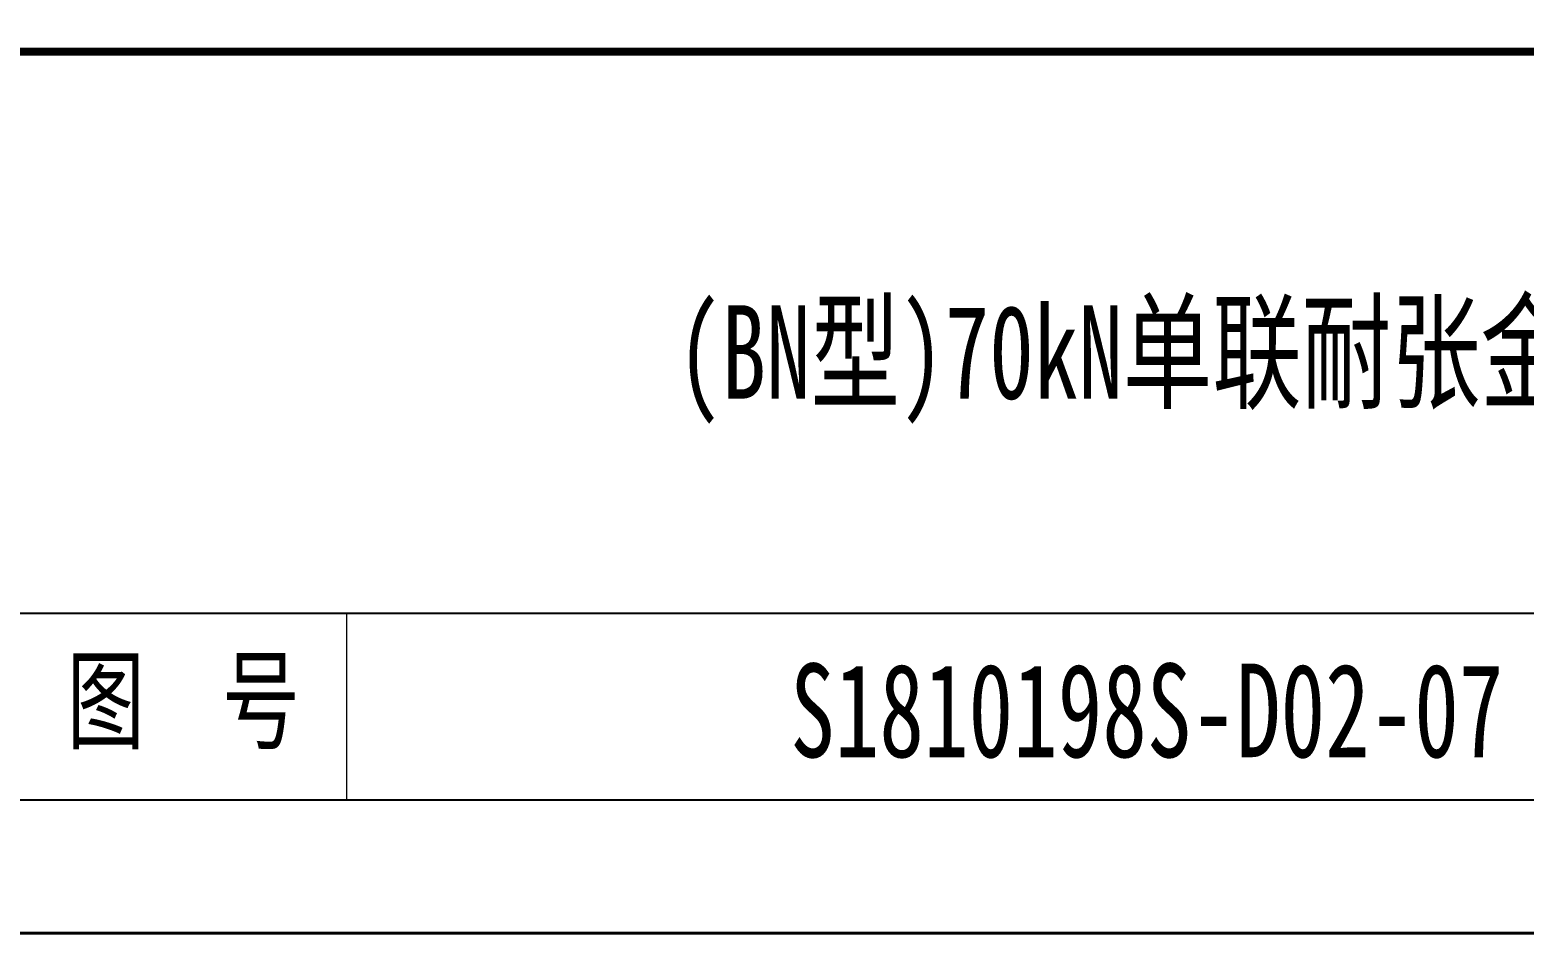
# Model space of a CAD drawing. Extents: x 457 to 4918, y -67 to 391.
# Drawn here: x 3565.3 to 3621.1, y -67.2 to -33.4 of the extents above; entities that cross this region are included whole.
import ezdxf
from ezdxf.enums import TextEntityAlignment as Align

# ---------------------------------------------------------------- set-up
doc = ezdxf.new("R2010")
doc.units = 0
doc.header["$LTSCALE"] = 40
doc.header["$MEASUREMENT"] = 0
doc.layers.get('0').update_dxf_attribs({"linetype": 'CONTINUOUS'})
for name, color, linetype in [('at_Entity', 7, 'CONTINUOUS'), ('图框', 7, 'CONTINUOUS'), ('图框－字', 40, 'CONTINUOUS')]:
    doc.layers.add(name, color=color, linetype=linetype)
doc.styles.add('宋体', font='', dxfattribs={"height": 3.75})
doc.styles.add('宋体-0.71', font='', dxfattribs={"width": 0.71})
doc.styles.get('宋体').set_extended_font_data('宋体')
doc.styles.get('宋体-0.71').set_extended_font_data('SimSun')

msp = doc.modelspace()

# ---------------------------------------------------------------- linework, layer by layer
at = {"layer": 'at_Entity', "color": 7, "lineweight": 40}
msp.add_line((3449.948, -67.166), (3659.954, -67.166), dxfattribs=at)
at = {"layer": 'at_Entity', "color": 7}
msp.add_lwpolyline([(3655.027, -22.194), (3655.027, -62.194), (3474.982, -62.194)], dxfattribs=at)
msp.add_lwpolyline([(3655.027, -22.194), (3655.027, -62.194), (3474.982, -62.194)], dxfattribs=at)
at = {"layer": '图框', "color": 0}
for p, q in [((3475.11, -55.194), (3655.027, -55.194)), ((3655.027, -62.194), (3475.11, -62.194))]:
    msp.add_line(p, q, dxfattribs=at)
at = {"layer": '图框', "color": 0, "lineweight": 13}
msp.add_line((3577.11, -55.194), (3577.11, -62.194), dxfattribs=at)
at = {"layer": '图框', "color": 0, "lineweight": 30, "const_width": 0.3}
msp.add_lwpolyline([(3475.36, -34.194), (3655.027, -34.194)], dxfattribs=at)

# ---------------------------------------------------------------- texts
at = {"style": '宋体-0.71', "width": 0.7}
msp.add_text('(BN型)70kN单联耐张金具串', height=3.5, dxfattribs=at).set_placement((3609.496, -47.179), align=Align.CENTER)
at = {"color": 0, "style": '宋体', "width": 0.7}
msp.add_text('S1810198S-D02-07', height=3.5, dxfattribs=at).set_placement((3607.031, -58.835), align=Align.MIDDLE)
at = {"layer": '图框－字', "color": 0, "style": '宋体-0.71', "width": 0.71}
msp.add_text('图  号', height=3, dxfattribs=at).set_placement((3566.652, -59.964))

doc.saveas('drawing.dxf')
